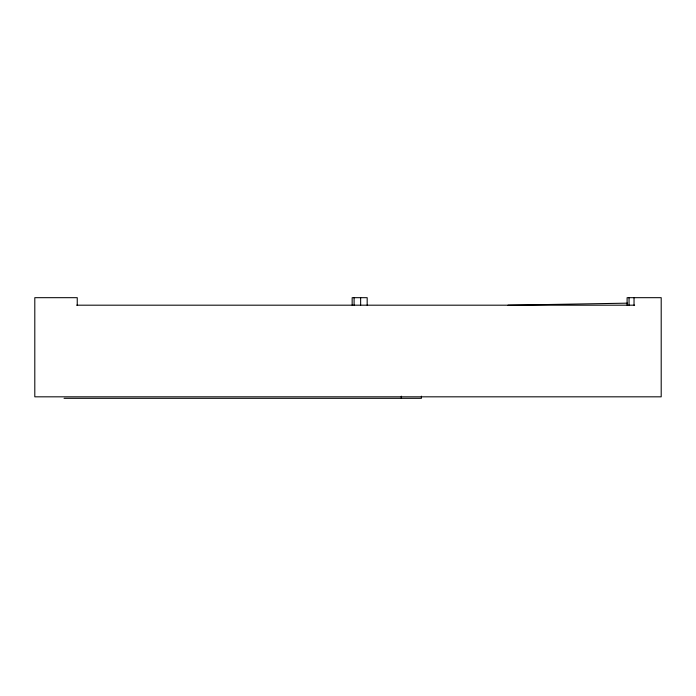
<?xml version="1.0" encoding="UTF-8"?>
<svg xmlns="http://www.w3.org/2000/svg" width="696" height="696" viewBox="0 0 696 696"><rect width="100%" height="100%" fill="white"/><g stroke="black" fill="none" stroke-linecap="round" stroke-linejoin="round"><path stroke-width="1.04" d="M507.993 305.196L627.514 303.16M76.647 305.187L634.622 305.187M64.049 398.321L421.428 398.321L421.428 396.172M634.03 297.679L634.03 305.187M629.053 297.679L629.053 305.187M627.105 305.187L627.105 297.679L661.2 297.679L661.2 396.824L34.8 396.824L34.8 297.679L77.247 297.679L77.247 305.187M401.305 396.172L401.305 398.321M367.175 305.187L367.175 297.679L352.159 297.679L352.159 305.187M360.641 297.679L360.641 305.187M354.099 297.679L354.099 305.187"/></g></svg>
